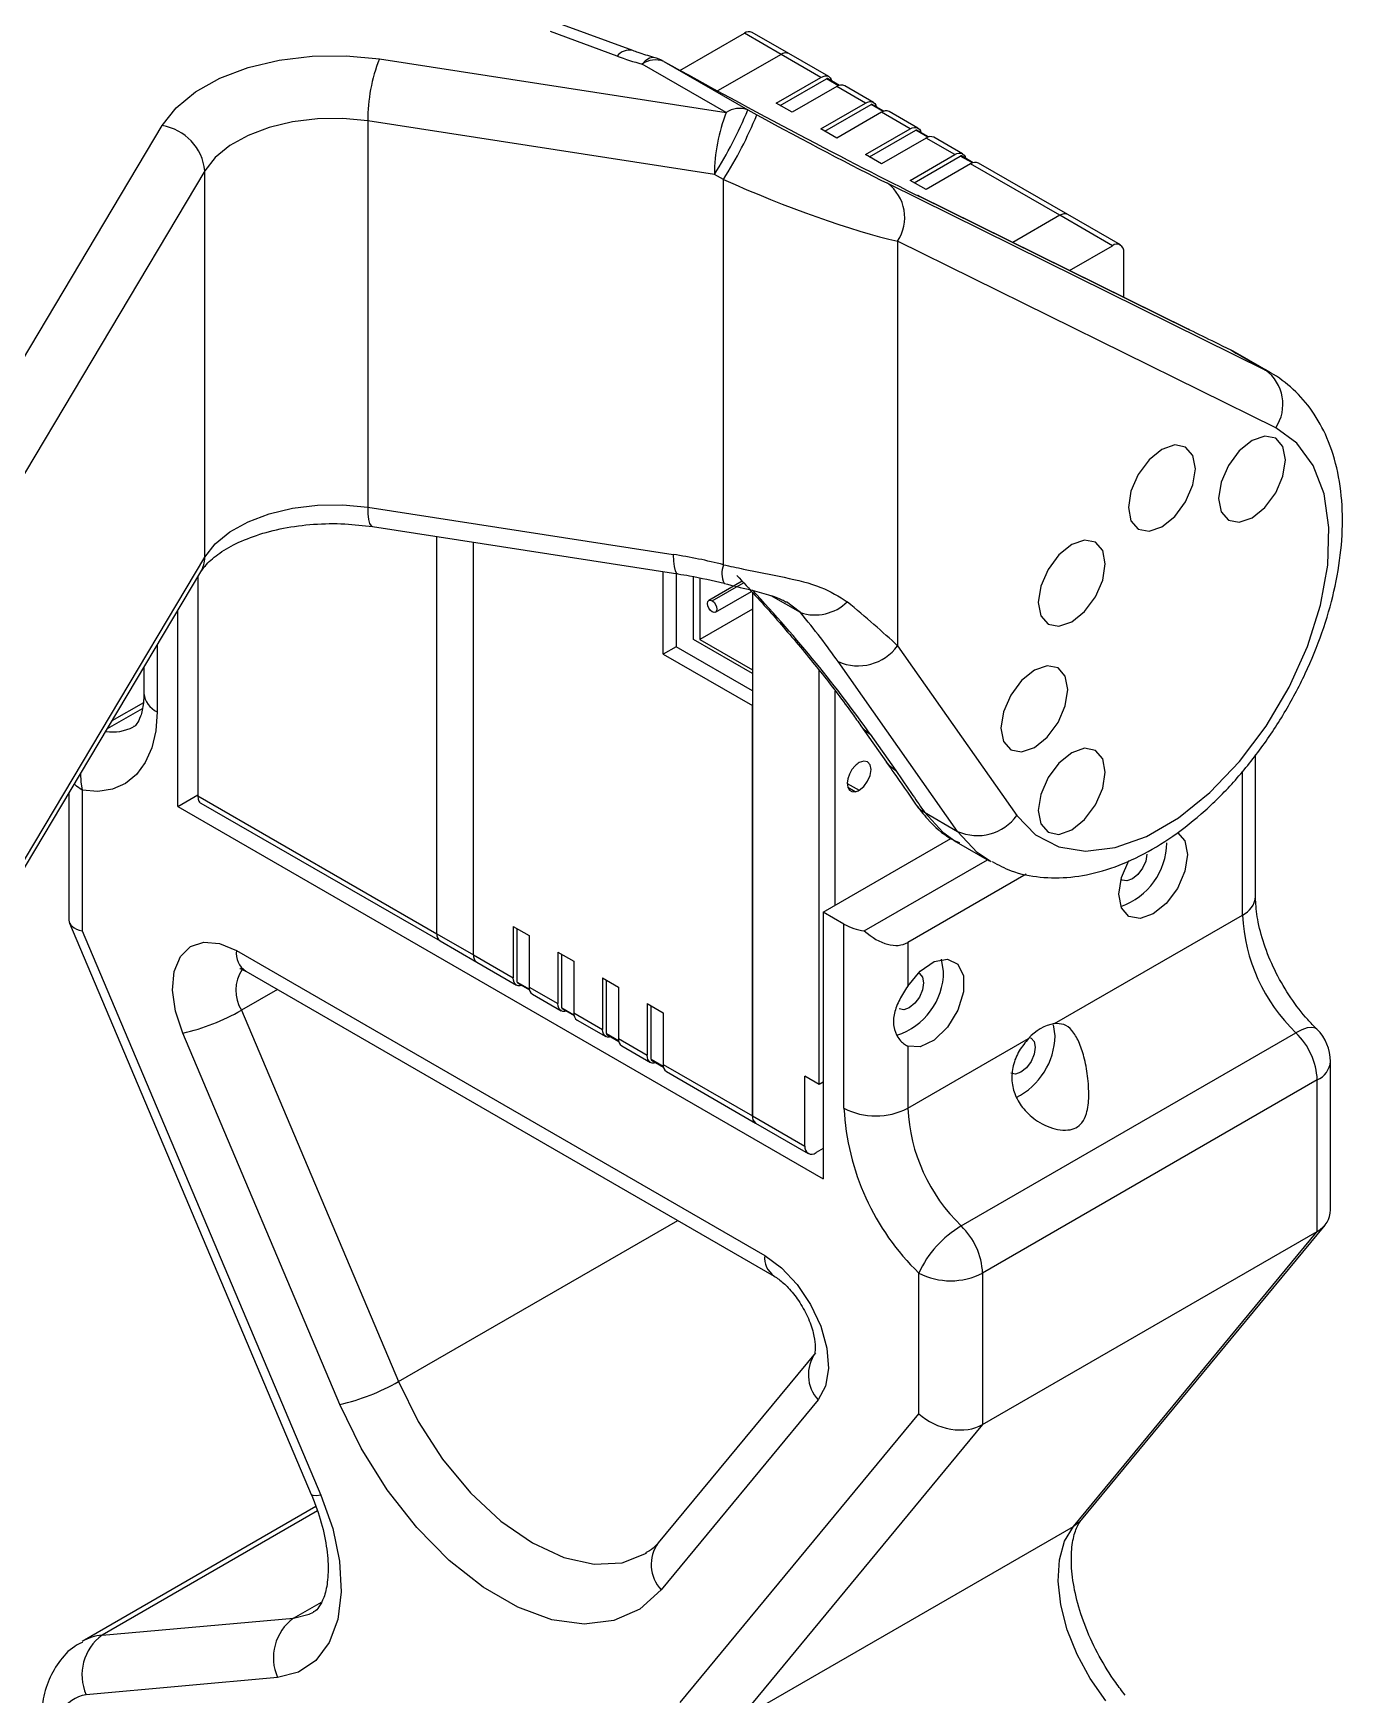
# Model space of a CAD drawing. Header units: millimetres. Extents: x 93 to 933, y 68 to 662.
# Drawn here: x 773.6 to 831.7, y 539.6 to 613.3 of the extents above; entities that cross this region are included whole.
import ezdxf

# ---------------------------------------------------------------- set-up
doc = ezdxf.new("R2010")
doc.units = ezdxf.units.MM

msp = doc.modelspace()

# ---------------------------------------------------------------- linework, layer by layer
at = {"color": 7, "linetype": 'Continuous', "lineweight": 25}
for p, q in [((800.192, 612.561), (797.077, 613.71)), ((799.499, 612.317), (796.552, 613.405)), ((802.291, 611.684), (805.147, 613.332)), ((806.773, 612.393), (805.147, 613.332)), ((807.123, 612.428), (805.497, 613.367)), ((788.953, 612.19), (804.338, 609.81)), ((806.773, 612.393), (803.961, 610.77)), ((808.541, 611.373), (806.773, 612.393)), ((808.891, 611.408), (807.123, 612.428)), ((804.338, 609.81), (800.609, 611.963)), ((801.571, 612.082), (805.3, 609.93)), ((806.561, 610.23), (808.541, 611.373)), ((806.738, 610.128), (808.789, 611.312)), ((809.248, 610.965), (807.268, 609.822)), ((809.361, 611.015), (808.839, 611.317)), ((810.521, 610.23), (809.248, 610.965)), ((810.871, 610.265), (809.598, 610.999)), ((805.3, 609.93), (805.701, 609.71)), ((807.268, 609.822), (806.561, 610.23)), ((808.541, 609.087), (810.521, 610.23)), ((808.718, 608.985), (810.769, 610.169)), ((811.341, 609.872), (810.819, 610.174)), ((766.263, 587.332), (779.317, 609.232)), ((803.82, 607.062), (788.435, 609.442)), ((788.435, 609.442), (788.435, 592.294)), ((811.228, 609.822), (809.248, 608.679)), ((812.501, 609.087), (811.228, 609.822)), ((812.851, 609.122), (811.578, 609.856)), ((809.248, 608.679), (808.541, 609.087)), ((810.521, 607.944), (812.501, 609.087)), ((810.698, 607.842), (812.749, 609.026)), ((813.208, 608.679), (811.228, 607.536)), ((813.321, 608.729), (812.799, 609.031)), ((814.481, 607.944), (813.208, 608.679)), ((814.831, 607.979), (813.558, 608.713)), ((811.228, 607.536), (810.521, 607.944)), ((812.501, 606.801), (814.481, 607.944)), ((812.678, 606.699), (814.728, 607.883)), ((815.301, 607.586), (814.778, 607.888)), ((781.209, 607.223), (768.003, 585.071)), ((781.209, 590.076), (781.209, 607.223)), ((804.221, 606.843), (803.82, 607.062)), ((815.188, 607.536), (813.208, 606.393)), ((819.148, 605.25), (815.188, 607.536)), ((819.498, 605.284), (815.538, 607.57)), ((804.221, 589.742), (804.221, 606.843)), ((811.496, 606.671), (828.271, 598.383)), ((813.208, 606.393), (812.501, 606.801)), ((824.836, 600.201), (812.843, 606.126)), ((812.919, 606.085), (812.843, 606.126)), ((824.912, 600.16), (812.919, 606.085)), ((819.148, 605.25), (817.058, 604.044)), ((821.481, 603.903), (819.148, 605.25)), ((821.831, 603.937), (819.498, 605.284)), ((811.949, 604.102), (811.949, 586.149)), ((828.723, 595.814), (811.949, 604.102)), ((819.573, 602.801), (821.481, 603.903)), ((821.976, 603.617), (821.976, 601.614)), ((824.912, 600.16), (824.836, 600.201)), ((826.987, 599.109), (826.73, 599.269)), ((826.806, 599.229), (828.271, 598.383)), ((827.044, 599.101), (826.806, 599.229)), ((828.509, 598.256), (827.044, 599.101)), ((828.271, 598.383), (828.509, 598.256)), ((788.435, 592.294), (801.991, 590.198)), ((788.647, 591.433), (802.202, 589.336)), ((791.5, 573.364), (791.5, 590.992)), ((793.126, 572.425), (793.126, 590.74)), ((768.003, 567.924), (781.209, 590.076)), ((767.844, 567.299), (781.035, 589.428)), ((801.541, 585.774), (801.541, 589.439)), ((802.114, 589.35), (802.114, 586.105)), ((780.893, 589.189), (780.893, 579.487)), ((802.885, 586.428), (802.885, 589.214)), ((803.168, 589.153), (803.168, 586.428)), ((805.045, 589.009), (803.57, 588.157)), ((803.87, 587.637), (805.464, 588.558)), ((805.501, 588.519), (805.501, 565.281)), ((805.501, 587.774), (803.168, 586.428)), ((780.009, 579.017), (780.009, 587.707)), ((805.501, 584.918), (802.885, 586.428)), ((803.168, 586.428), (805.501, 585.081)), ((802.114, 586.105), (801.541, 585.774)), ((801.541, 585.774), (805.501, 583.488)), ((805.501, 584.15), (802.114, 586.105)), ((811.949, 586.149), (817.243, 578.615)), ((778.504, 585.182), (778.504, 584.032)), ((808.471, 566.67), (808.471, 585.05)), ((814.604, 577.908), (809.31, 585.441)), ((809.178, 574.631), (809.178, 584.133)), ((778.483, 583.613), (777.089, 582.808)), ((805.501, 565.281), (805.501, 583.488)), ((810.321, 582.595), (811.452, 580.985)), ((810.733, 582.221), (811.864, 580.611)), ((827.83, 575.01), (827.83, 581.298)), ((775.767, 579.735), (775.767, 573.489)), ((775.181, 579.607), (775.181, 573.965)), ((780.009, 579.017), (780.893, 579.528)), ((780.009, 579.017), (808.647, 562.485)), ((780.893, 579.487), (791.5, 573.364)), ((781.038, 579.166), (791.645, 573.043)), ((813.14, 578.753), (814.604, 577.908)), ((808.647, 574.325), (814.312, 577.595)), ((814.545, 577.45), (816.01, 576.605)), ((814.545, 577.45), (814.644, 577.395)), ((810.463, 573.495), (815.929, 576.651)), ((817.656, 576.015), (812.395, 572.978)), ((775.206, 573.84), (785.933, 548.478)), ((808.647, 574.325), (808.647, 562.485)), ((809.567, 573.794), (808.647, 574.325)), ((809.567, 565.622), (809.567, 573.794)), ((818.909, 569.382), (827.244, 574.194)), ((775.767, 573.489), (786.361, 548.441)), ((791.5, 573.364), (793.126, 572.425)), ((791.645, 573.043), (793.271, 572.104)), ((794.894, 573.691), (795.601, 573.283)), ((794.894, 573.691), (794.894, 571.404)), ((795.071, 571.221), (795.071, 573.589)), ((795.601, 573.283), (795.601, 570.996)), ((782.607, 572.619), (806.05, 559.085)), ((793.126, 572.425), (794.894, 571.404)), ((796.874, 572.548), (797.581, 572.14)), ((796.874, 572.548), (796.874, 570.261)), ((797.051, 570.078), (797.051, 572.446)), ((812.395, 572.978), (812.395, 571.044)), ((783.021, 571.703), (806.464, 558.17)), ((793.271, 572.104), (795.039, 571.084)), ((797.581, 572.14), (797.581, 569.853)), ((813.986, 571.692), (813.897, 572.232)), ((795.092, 571.175), (795.614, 570.873)), ((795.601, 570.996), (796.874, 570.261)), ((798.854, 571.405), (799.561, 570.997)), ((798.854, 571.405), (798.854, 569.119)), ((799.031, 568.935), (799.031, 571.303)), ((799.561, 570.997), (799.561, 568.71)), ((795.746, 570.676), (797.019, 569.941)), ((800.834, 570.262), (801.541, 569.854)), ((800.834, 570.262), (800.834, 567.976)), ((801.011, 567.792), (801.011, 570.16)), ((782.833, 569.968), (789.803, 553.488)), ((797.071, 570.032), (797.594, 569.73)), ((797.581, 569.853), (798.854, 569.119)), ((797.726, 569.533), (798.999, 568.798)), ((801.541, 569.854), (801.541, 567.567)), ((818.936, 568.833), (818.864, 569.326)), ((787.201, 552.471), (780.231, 568.951)), ((799.051, 568.889), (799.574, 568.587)), ((799.561, 568.71), (800.834, 567.976)), ((812.395, 565.622), (817.76, 568.719)), ((814.769, 560.395), (829.618, 568.967)), ((799.706, 568.39), (800.979, 567.655)), ((812.395, 568.379), (812.395, 565.622)), ((801.031, 567.746), (801.554, 567.444)), ((801.541, 567.567), (805.501, 565.281)), ((801.686, 567.247), (805.646, 564.961)), ((831.153, 561.107), (831.153, 567.693)), ((808.471, 566.67), (807.834, 567.037)), ((807.834, 563.934), (807.834, 567.037)), ((808.647, 566.772), (808.471, 566.67)), ((808.647, 566.772), (808.471, 566.67)), ((830.568, 566.877), (815.718, 558.305)), ((830.568, 560.149), (830.568, 566.877)), ((805.501, 565.281), (807.834, 563.934)), ((805.646, 564.961), (807.979, 563.614)), ((808.647, 563.832), (808.329, 563.648)), ((815.718, 551.577), (830.568, 560.149)), ((819.748, 547.058), (830.568, 560.149)), ((820.101, 547.356), (830.912, 560.436)), ((812.89, 552.058), (812.89, 558.305)), ((815.718, 558.305), (815.718, 551.577)), ((808.298, 554.766), (801.328, 546.333)), ((808.425, 552.675), (801.455, 544.242)), ((802.296, 539.241), (812.89, 552.058)), ((815.718, 551.577), (804.898, 538.486)), ((786.14, 547.942), (775.772, 541.957)), ((804.898, 538.486), (819.748, 547.058)), ((776.651, 542.228), (785.145, 542.988)), ((784.438, 540.349), (775.944, 539.589))]:
    msp.add_line(p, q, dxfattribs=at)
at = {"color": 8, "linetype": 'Continuous', "lineweight": 25}
for p, q in [((809.325, 611.002), (808.789, 611.312)), ((811.305, 609.859), (810.769, 610.169)), ((813.285, 608.716), (812.749, 609.026)), ((815.265, 607.573), (814.728, 607.883)), ((803.72, 588.142), (805.107, 588.943)), ((807.633, 587.618), (806.334, 588.367)), ((807.633, 587.618), (807.011, 588.092)), ((779.09, 586.165), (779.09, 583.215)), ((778.428, 583.351), (776.88, 582.457)), ((827.244, 574.194), (827.244, 580.585)), ((809.708, 580.04), (810.238, 579.734)), ((810.062, 579.667), (809.738, 579.854)), ((784.43, 570.89), (782.833, 569.968)), ((795.071, 571.221), (795.607, 570.911)), ((797.051, 570.078), (797.587, 569.768)), ((799.031, 568.935), (799.567, 568.625)), ((801.011, 567.792), (801.547, 567.482)), ((789.803, 553.488), (802.189, 560.638)), ((786.207, 547.744), (776.651, 542.228)), ((785.145, 542.988), (786.38, 543.701))]:
    msp.add_line(p, q, dxfattribs=at)
at = {"color": 7, "linetype": 'Continuous', "lineweight": 25, "flags": 128}
for points in [[(779.317, 609.232), (779.936, 610.02), (780.798, 610.728), (781.874, 611.331), (783.126, 611.807), (784.509, 612.14), (785.976, 612.318), (787.475, 612.335), (788.953, 612.19)], [(808.541, 611.373), (808.638, 611.418), (808.731, 611.439), (808.816, 611.435), (808.891, 611.407), (808.953, 611.356), (808.999, 611.284), (809.023, 611.21)], [(810.521, 610.23), (810.618, 610.275), (810.711, 610.296), (810.796, 610.292), (810.871, 610.265), (810.933, 610.213), (810.978, 610.141), (811.003, 610.067)], [(788.435, 609.442), (787.327, 609.55), (786.203, 609.538), (785.102, 609.404), (784.065, 609.154), (783.126, 608.797), (782.319, 608.345), (781.672, 607.814), (781.209, 607.223)], [(812.501, 609.087), (812.598, 609.132), (812.69, 609.153), (812.776, 609.149), (812.851, 609.122), (812.913, 609.07), (812.958, 608.998), (812.983, 608.924)], [(814.481, 607.944), (814.578, 607.989), (814.67, 608.01), (814.756, 608.006), (814.831, 607.979), (814.893, 607.927), (814.938, 607.855), (814.963, 607.781)], [(817.243, 578.615), (818.066, 577.757), (819.093, 577.222), (820.286, 577.029), (821.603, 577.185), (822.996, 577.685), (824.413, 578.51), (825.803, 579.63), (827.115, 581.004), (828.303, 582.583), (829.321, 584.309), (830.134, 586.119), (830.711, 587.947), (831.032, 589.726), (831.085, 591.392), (830.868, 592.883), (830.389, 594.147), (829.665, 595.136), (828.723, 595.814)], [(829.158, 594.399), (829.045, 594.99), (828.723, 595.361), (828.242, 595.454), (827.673, 595.257), (827.105, 594.798), (826.623, 594.148), (826.301, 593.406), (826.188, 592.685), (826.301, 592.094), (826.623, 591.723), (827.105, 591.63), (827.673, 591.827), (828.242, 592.286), (828.723, 592.936), (829.045, 593.678), (829.158, 594.399)], [(825.158, 594.003), (825.045, 594.594), (824.723, 594.965), (824.242, 595.058), (823.673, 594.861), (823.105, 594.402), (822.623, 593.753), (822.301, 593.01), (822.188, 592.289), (822.301, 591.698), (822.623, 591.328), (823.105, 591.234), (823.673, 591.431), (824.242, 591.89), (824.723, 592.54), (825.045, 593.282), (825.158, 594.003)], [(781.209, 590.076), (781.672, 590.667), (782.319, 591.198), (783.126, 591.65), (784.065, 592.007), (785.102, 592.257), (786.203, 592.39), (787.327, 592.403), (788.435, 592.294)], [(821.158, 589.781), (821.045, 590.372), (820.723, 590.742), (820.242, 590.836), (819.673, 590.639), (819.105, 590.18), (818.623, 589.53), (818.301, 588.788), (818.188, 588.067), (818.301, 587.476), (818.623, 587.105), (819.105, 587.012), (819.673, 587.209), (820.242, 587.668), (820.723, 588.317), (821.045, 589.06), (821.158, 589.781)], [(803.72, 587.652), (803.638, 587.718), (803.57, 587.811), (803.524, 587.917), (803.507, 588.02), (803.524, 588.104), (803.57, 588.157), (803.638, 588.17), (803.72, 588.142)], [(803.72, 588.142), (803.801, 588.077), (803.87, 587.984), (803.916, 587.878), (803.932, 587.775), (803.916, 587.69), (803.87, 587.637), (803.801, 587.624), (803.72, 587.652)], [(819.501, 584.205), (819.388, 584.796), (819.066, 585.167), (818.585, 585.261), (818.016, 585.063), (817.448, 584.604), (816.966, 583.955), (816.645, 583.212), (816.532, 582.491), (816.645, 581.9), (816.966, 581.53), (817.448, 581.436), (818.016, 581.634), (818.585, 582.092), (819.066, 582.742), (819.388, 583.484), (819.501, 584.205)], [(779.09, 583.215), (779.031, 582.37), (778.856, 581.612), (778.568, 580.961), (778.175, 580.432), (777.685, 580.037), (777.112, 579.786), (776.467, 579.684), (775.767, 579.735)], [(821.158, 580.543), (821.045, 581.134), (820.723, 581.504), (820.242, 581.598), (819.673, 581.4), (819.105, 580.942), (818.623, 580.292), (818.301, 579.55), (818.188, 578.828), (818.301, 578.238), (818.623, 577.867), (819.105, 577.773), (819.673, 577.971), (820.242, 578.43), (820.723, 579.079), (821.045, 579.821), (821.158, 580.543)], [(810.062, 580.822), (809.918, 580.65), (809.805, 580.45), (809.733, 580.24), (809.708, 580.041), (809.733, 579.869), (809.805, 579.743), (809.918, 579.674), (810.062, 579.667)], [(810.238, 579.734), (810.441, 579.898), (810.613, 580.13), (810.728, 580.395), (810.769, 580.653), (810.728, 580.864), (810.613, 580.996), (810.441, 581.03), (810.238, 580.959)], [(824.359, 577.86), (824.359, 577.86), (824.689, 577.481), (824.805, 576.876), (824.689, 576.137), (824.359, 575.377), (823.866, 574.712), (823.284, 574.243)], [(823.002, 576.896), (822.953, 576.587), (822.815, 576.269), (822.609, 575.99), (822.365, 575.794), (822.122, 575.709), (821.915, 575.749), (821.86, 575.79)], [(823.284, 574.243), (822.703, 574.04), (822.209, 574.136), (821.88, 574.516), (821.764, 575.121), (821.88, 575.859), (822.209, 576.619), (822.209, 576.619)], [(780.231, 568.951), (779.91, 569.927), (779.781, 570.862), (779.853, 571.688), (780.123, 572.348), (780.57, 572.794), (781.162, 572.994), (781.858, 572.934), (782.607, 572.619)], [(812.395, 571.044), (812.944, 571.708), (813.567, 572.131), (814.159, 572.241), (814.621, 572.019), (814.873, 571.503), (814.873, 570.781), (814.621, 569.974), (814.159, 569.22), (813.567, 568.645), (812.944, 568.349), (812.395, 568.379)], [(812.853, 571.621), (812.916, 571.593), (813.054, 571.435), (813.102, 571.181)], [(795.276, 571.068), (795.2, 571.053), (795.114, 571.056), (795.039, 571.084), (794.978, 571.135), (794.932, 571.207), (794.904, 571.298), (794.894, 571.404)], [(813.102, 571.181), (813.054, 570.872), (812.916, 570.554), (812.709, 570.276), (812.466, 570.079), (812.222, 569.994), (812.016, 570.035)], [(797.256, 569.925), (797.18, 569.91), (797.094, 569.913), (797.019, 569.941), (796.957, 569.992), (796.912, 570.065), (796.884, 570.155), (796.874, 570.261)], [(799.236, 568.783), (799.159, 568.767), (799.074, 568.77), (798.999, 568.798), (798.937, 568.849), (798.892, 568.922), (798.863, 569.012), (798.854, 569.119)], [(817.803, 568.762), (817.865, 568.735), (818.003, 568.576), (818.052, 568.323)], [(801.216, 567.64), (801.139, 567.624), (801.054, 567.627), (800.979, 567.655), (800.917, 567.706), (800.871, 567.779), (800.843, 567.87), (800.834, 567.976)], [(818.052, 568.323), (818.003, 568.014), (817.865, 567.696), (817.659, 567.417), (817.415, 567.221), (817.172, 567.136), (816.965, 567.176)], [(806.05, 559.085), (806.799, 558.536), (807.495, 557.793), (808.087, 556.909), (808.534, 555.947), (808.803, 554.976), (808.876, 554.065), (808.747, 553.279), (808.425, 552.675)], [(801.455, 544.242), (800.508, 543.392), (799.359, 542.879), (798.044, 542.72), (796.608, 542.92), (795.097, 543.473), (793.56, 544.359), (792.049, 545.552), (790.613, 547.01), (789.298, 548.687), (788.149, 550.527), (787.201, 552.471)], [(786.361, 548.441), (786.881, 546.964), (787.186, 545.514), (787.263, 544.152), (787.108, 542.932), (786.729, 541.904), (786.14, 541.112), (785.366, 540.586), (784.438, 540.349)], [(821.19, 539.324), (820.494, 540.305), (819.913, 541.37), (819.471, 542.475), (819.187, 543.574), (819.071, 544.622), (819.128, 545.578), (819.357, 546.401), (819.748, 547.058)]]:
    msp.add_lwpolyline(points, dxfattribs=at)
at = {"color": 8, "linetype": 'Continuous', "lineweight": 25, "flags": 128}
for points in [[(800.609, 611.963), (800.776, 612.135), (800.937, 612.238), (801.085, 612.267), (801.138, 612.259)], [(788.435, 592.294), (788.445, 591.997), (788.474, 591.754), (788.522, 591.575), (788.587, 591.466), (788.647, 591.433)], [(801.991, 590.198), (802, 589.9), (802.03, 589.658), (802.078, 589.478), (802.142, 589.37), (802.202, 589.336)], [(810.321, 582.594), (810.48, 582.41), (810.733, 582.221)], [(775.696, 580.47), (775.703, 580.104), (775.767, 579.735)], [(811.452, 580.985), (811.612, 580.8), (811.864, 580.611)], [(775.767, 579.735), (775.518, 579.91), (775.419, 580.006)], [(813.14, 578.753), (813.946, 577.87), (814.545, 577.45)], [(816.096, 576.556), (815.474, 576.972), (814.604, 577.908)], [(830.553, 569.122), (830.482, 569.171), (830.325, 569.206), (830.124, 569.183), (829.885, 569.102), (829.618, 568.967)], [(789.803, 553.488), (790.681, 551.71), (791.76, 550.043), (792.996, 548.551), (794.342, 547.296), (795.743, 546.325), (797.143, 545.678), (798.489, 545.381), (799.725, 545.444), (800.804, 545.867), (800.808, 545.869)], [(786.361, 548.441), (786.156, 548.417), (786.014, 548.426), (785.939, 548.467), (785.933, 548.478)], [(820.101, 547.356), (820.001, 547.248), (819.748, 547.058)], [(785.145, 542.988), (785.841, 543.165), (786.024, 543.259)]]:
    msp.add_lwpolyline(points, dxfattribs=at)
at = {"color": 7, "linetype": 'Continuous', "lineweight": 25}
for centre, radius, start, end in [((805.352, 613.046), 0.352, 65.69288, 125.61758), ((796.064, 609.428), 7.63, 158.7728, 179.8941), ((804.132, 624.906), 13.415, 249.79377, 254.77402), ((801.203, 611.118), 1.032, 69.06381, 125.08644), ((800.609, 610.33), 2, 60.95395, 74.72305), ((806.979, 612.107), 0.352, 65.69288, 125.61758), ((808.818, 611.271), 0.0503, 65.68605, 125.61817), ((809.453, 610.678), 0.352, 65.69288, 125.61758), ((788.422, 616.822), 18.231, 327.6329, 337.78736), ((804.931, 608.966), 1.032, 69.06381, 125.08644), ((810.798, 610.128), 0.0503, 65.68605, 125.61817), ((811.433, 609.535), 0.352, 65.69288, 125.61758), ((778.957, 606.998), 2.263, 5.71075, 80.83402), ((811.45, 607.048), 7.63, 158.7728, 179.8941), ((788.823, 616.603), 18.231, 327.6329, 337.78736), ((812.778, 608.985), 0.0503, 65.68605, 125.61817), ((813.413, 608.392), 0.352, 65.69288, 125.61758), ((814.758, 607.842), 0.0503, 65.68605, 125.61817), ((815.393, 607.25), 0.352, 65.69288, 125.61758), ((810.374, 605.149), 1.891, 326.37758, 53.59663), ((819.353, 604.964), 0.352, 65.69288, 125.61758), ((821.675, 603.666), 0.306, 350.78596, 129.20329), ((827.149, 596.861), 1.891, 326.37758, 53.59663), ((808.279, 589.564), 2.051, 251.6281, 314.35532), ((810.192, 587.426), 2.172, 246.02796, 323.97431), ((810.689, 580.195), 0.887, 120.5441, 135.03689), ((809.962, 580.195), 0.537, 280.62981, 300.89981), ((815.487, 579.893), 2.172, 246.02796, 323.97431), ((820.876, 577.426), 3.009, 288.94014, 359.61892), ((810.824, 576.074), 2.604, 241.11116, 262.02267), ((835.057, 574.59), 7.823, 182.90421, 225.95116), ((791.833, 573.321), 0.336, 172.74417, 235.94365), ((791.843, 573.326), 0.345, 173.70115, 234.98667), ((793.469, 572.387), 0.345, 173.70115, 234.98667), ((793.459, 572.383), 0.336, 172.74417, 235.94365), ((811.002, 571.702), 2.984, 287.67672, 359.79753), ((795.121, 571.216), 0.0503, 174.37962, 234.30196), ((795.934, 570.954), 0.336, 172.74417, 235.94365), ((797.101, 570.073), 0.0503, 174.37962, 234.30196), ((778.172, 578.057), 9.335, 282.74186, 299.95286), ((797.914, 569.811), 0.336, 172.74417, 235.94365), ((819.273, 567.425), 1.99, 100.53497, 139.45966), ((799.081, 568.93), 0.0503, 174.37962, 234.30196), ((799.894, 568.668), 0.336, 172.74417, 235.94365), ((815.786, 568.908), 3.151, 296.80451, 358.63648), ((827.442, 566.718), 3.129, 2.90421, 45.95116), ((829.153, 567.693), 2, 0, 45.60756), ((801.061, 567.787), 0.0503, 174.37962, 234.30196), ((801.874, 567.525), 0.336, 172.74417, 235.94365), ((805.834, 565.239), 0.336, 172.74417, 235.94365), ((805.844, 565.244), 0.345, 173.70115, 234.98667), ((820.505, 566.176), 10.952, 182.90421, 225.95116), ((810.981, 568.351), 3.074, 242.60967, 297.39033), ((820.208, 566.018), 7.823, 182.90421, 225.95116), ((808.136, 563.885), 0.306, 170.78596, 309.20329), ((817.159, 556.357), 4.692, 120.62434, 155.48094), ((812.593, 558.146), 3.129, 2.90421, 45.95116), ((814.304, 561.034), 3.074, 242.60967, 297.39033), ((785.142, 561.576), 9.335, 282.74186, 299.95286), ((786.422, 541.231), 2.172, 126.02322, 203.97617), ((777.928, 540.472), 2.172, 126.02322, 203.97617), ((776.266, 537.86), 1.759, 100.54678, 189.25188)]:
    msp.add_arc(centre, radius, start, end, dxfattribs=at)
at = {"color": 8, "linetype": 'Continuous', "lineweight": 25}
for centre, radius, start, end in [((800.043, 611.875), 0.702, 77.84245, 140.89749), ((779.962, 590.061), 1.246, 329.42071, 0.66242), ((805.228, 589.359), 1.077, 159.18004, 204.11034), ((779.505, 584.131), 1.006, 185.6948, 245.62534), ((777.128, 584.254), 1.933, 260.67991, 298.08605), ((813.772, 579.863), 1.277, 215.9128, 240.34147), ((826.829, 575.11), 1.006, 294.37466, 354.3052), ((783.587, 572.51), 0.986, 173.70115, 234.98667), ((784.252, 570.848), 1.669, 146.1265, 211.80332), ((830.153, 567.793), 1.006, 294.37466, 354.3052), ((807.051, 558.987), 1.006, 174.38047, 234.29219), ((809.641, 553.799), 1.655, 144.33488, 222.74563), ((802.67, 545.365), 1.655, 144.21971, 222.75377), ((776.814, 540.142), 2.092, 94.46788, 120.20405)]:
    msp.add_arc(centre, radius, start, end, dxfattribs=at)
at = {"color": 7, "linetype": 'Continuous', "lineweight": 25}
for centre, major_axis, ratio, start_param, end_param in [((805.848, 610.167), (9.998, -5.363), 0.03233, 4.287801, 5.515127), ((807.254, 609.12), (5.999, -3.218), 0.03233, 4.467929, 5.515127), ((806.292, 607.367), (7.985, -3.295), 0.150573, 4.512645, 5.559843), ((801.991, 586.115), (9.631, -1.803), 0.410779, 1.414493, 1.647536), ((806.292, 589.414), (7.972, -6.095), 0.109793, 0.869143, 1.212647), ((805.067, 587.891), (-5.859, 6.406), 0.201946, 4.144312, 4.487815), ((777.181, 574.306), (1.994, 0.404), 0.393397, 3.061992, 3.84739), ((810.981, 575.427), (-1.414, 2.449), 0.577335, 2.094354, 3.141552), ((829.153, 561.447), (1.939, -0.697), 0.704432, 5.745996, 6.531394), ((814.304, 552.875), (1.939, -0.697), 0.704432, 4.175199, 5.745996)]:
    msp.add_ellipse(centre, major_axis=major_axis, ratio=ratio, start_param=start_param, end_param=end_param, dxfattribs=at)
at = {"color": 8, "linetype": 'Continuous', "lineweight": 25}
msp.add_ellipse((803.662, 586.303), major_axis=(-9.765, 10.677), ratio=0.201946, start_param=4.144312, end_param=4.744573, dxfattribs=at)
at = {"color": 7, "linetype": 'Continuous', "lineweight": 25}
for points, knots in [([(801.136, 612.259), (800.899, 612.328), (800.575, 612.422), (800.272, 612.531), (800.192, 612.561)], [0, 0, 0, 0, 0.733792, 1, 1, 1, 1]), ([(826.806, 599.229), (826.551, 599.354), (825.915, 599.668), (825.288, 599.976), (824.912, 600.16)], [0, 0, 0, 0, 0.399825, 1, 1, 1, 1]), ([(816.139, 576.57), (816.416, 576.422), (817.079, 576.066), (818.272, 575.838), (819.639, 575.834), (821.064, 576.122), (822.526, 576.689), (823.995, 577.538), (825.43, 578.645), (826.787, 579.975), (828.029, 581.488), (829.13, 583.144), (830.064, 584.904), (830.809, 586.727), (831.345, 588.573), (831.655, 590.404), (831.719, 592.181), (831.521, 593.862), (831.064, 595.338), (830.385, 596.575), (829.535, 597.556), (828.763, 598.129), (828.294, 598.373), (828.195, 598.424)], [0, 0, 0, 0, 0.0331009, 0.0791942, 0.1257777, 0.1739513, 0.2240809, 0.2757078, 0.3280009, 0.3802547, 0.4323248, 0.4842567, 0.5361648, 0.5881712, 0.6403954, 0.6929873, 0.7460637, 0.7996044, 0.8530027, 0.8993888, 0.9441876, 0.9882246, 1, 1, 1, 1]), ([(781.035, 589.428), (781.081, 589.497), (781.218, 589.707), (781.652, 590.134), (782.448, 590.636), (783.477, 591.067), (784.692, 591.387), (786.032, 591.562), (787.384, 591.588), (788.241, 591.483), (788.647, 591.433)], [0, 0, 0, 0, 0.067615, 0.203589, 0.335783, 0.468204, 0.602591, 0.738933, 0.876457, 1, 1, 1, 1]), ([(802.202, 589.336), (802.374, 589.309), (803.056, 589.199), (803.736, 589.039), (804.245, 588.919)], [0, 0, 0, 0, 0.251978, 1, 1, 1, 1]), ([(804.221, 589.742), (804.517, 589.677), (805.412, 589.482), (806.922, 589.196), (808.578, 588.811), (809.345, 588.329), (809.713, 588.098)], [0, 0, 0, 0, 0.146279, 0.442381, 0.732783, 1, 1, 1, 1]), ([(804.806, 589.268), (805.083, 588.97), (805.922, 588.073), (807.222, 586.591), (808.665, 584.834), (809.674, 583.505), (810.194, 582.774), (810.321, 582.595)], [0, 0, 0, 0, 0.121758, 0.367708, 0.631368, 0.909734, 1, 1, 1, 1]), ([(804.244, 588.92), (804.252, 588.918), (804.617, 588.813), (805.308, 588.666), (806.178, 588.432), (806.763, 588.228), (806.947, 588.122), (807.007, 588.088)], [0, 0, 0, 0, 0.0077242, 0.3717368, 0.6556594, 0.8879624, 1, 1, 1, 1]), ([(778.504, 584.032), (778.5, 583.89), (778.488, 583.481), (778.367, 582.973), (778.174, 582.652), (778.117, 582.58), (778.051, 582.562), (778.043, 582.559)], [0, 0, 0, 0, 0.140459, 0.405727, 0.673573, 0.959153, 1, 1, 1, 1]), ([(811.446, 580.986), (811.557, 580.828), (811.981, 580.228), (812.419, 579.589), (812.742, 579.117)], [0, 0, 0, 0, 0.2629157, 1, 1, 1, 1]), ([(811.864, 580.611), (812.116, 580.241), (812.537, 579.625), (812.968, 579.002), (813.14, 578.753)], [0, 0, 0, 0, 0.6001755, 1, 1, 1, 1]), ([(780.893, 579.487), (780.902, 579.419), (780.919, 579.282), (780.985, 579.177), (781.038, 579.166), (781.038, 579.166)], [0, 0, 0, 0, 0.499949, 0.999898, 1, 1, 1, 1]), ([(812.728, 579.127), (812.905, 578.9), (813.364, 578.31), (814.029, 577.707), (814.568, 577.463), (814.692, 577.407)], [0, 0, 0, 0, 0.3254818, 0.8450472, 1, 1, 1, 1]), ([(830.553, 569.122), (830.415, 569.263), (830.008, 569.679), (829.372, 570.509), (828.723, 571.608), (828.229, 572.762), (827.928, 573.857), (827.836, 574.594), (827.831, 574.94), (827.83, 575.01)], [0, 0, 0, 0, 0.090002, 0.26581, 0.443278, 0.621093, 0.797041, 0.958659, 1, 1, 1, 1]), ([(782.767, 571.816), (782.768, 571.818), (782.769, 571.823), (782.933, 571.745), (783.021, 571.703)], [0, 0, 0, 0, 0.459029, 1, 1, 1, 1]), ([(812.395, 571.044), (812.27, 570.844), (812.019, 570.445), (811.769, 569.832), (811.739, 569.241), (811.938, 568.736), (812.2, 568.471), (812.361, 568.396), (812.395, 568.379)], [0, 0, 0, 0, 0.189732, 0.378897, 0.57465, 0.757054, 0.948632, 1, 1, 1, 1]), ([(817.76, 568.719), (817.612, 568.542), (817.315, 568.187), (817.044, 567.516), (816.984, 566.825), (817.149, 566.158), (817.538, 565.535), (818.174, 564.984), (818.886, 564.674), (819.488, 564.628), (819.872, 564.733), (820.167, 564.985), (820.379, 565.455), (820.451, 566.161), (820.394, 567.031), (820.238, 567.875), (820.003, 568.589), (819.701, 569.089), (819.336, 569.372), (819.05, 569.379), (818.909, 569.382)], [0, 0, 0, 0, 0.055109, 0.11027, 0.164037, 0.21743, 0.275216, 0.342859, 0.423013, 0.462949, 0.496592, 0.53033, 0.573175, 0.640705, 0.711959, 0.779924, 0.837404, 0.895066, 0.948494, 1, 1, 1, 1]), ([(806.464, 558.17), (806.534, 558.126), (806.722, 558.009), (807.114, 557.658), (807.572, 557.086), (807.972, 556.375), (808.218, 555.669), (808.305, 555.117), (808.279, 554.758), (808.264, 554.725), (808.257, 554.709)], [0, 0, 0, 0, 0.073996, 0.199912, 0.338451, 0.486931, 0.637644, 0.764101, 0.880704, 1, 1, 1, 1]), ([(785.933, 548.478), (786.018, 548.265), (786.27, 547.637), (786.552, 546.61), (786.701, 545.49), (786.667, 544.554), (786.498, 543.861), (786.257, 543.451), (786.133, 543.306), (786.03, 543.271), (786.015, 543.265)], [0, 0, 0, 0, 0.078453, 0.230405, 0.38028, 0.527181, 0.671829, 0.817476, 0.97211, 1, 1, 1, 1]), ([(822.041, 539.571), (821.9, 539.754), (821.482, 540.294), (820.867, 541.293), (820.279, 542.545), (819.872, 543.794), (819.661, 544.958), (819.638, 545.963), (819.771, 546.738), (819.957, 547.164), (820.064, 547.307), (820.101, 547.356)], [0, 0, 0, 0, 0.065299, 0.192792, 0.320607, 0.447655, 0.572978, 0.695918, 0.816588, 0.937121, 1, 1, 1, 1]), ([(801.328, 546.333), (801.255, 546.248), (801.084, 546.051), (800.883, 545.942), (800.768, 545.88)], [0, 0, 0, 0, 0.42833, 1, 1, 1, 1]), ([(775.778, 541.914), (775.661, 541.858), (775.238, 541.656), (774.698, 541.035), (774.211, 540.154), (773.978, 539.252), (773.954, 538.645), (773.944, 538.393)], [0, 0, 0, 0, 0.093866, 0.337717, 0.576436, 0.823864, 1, 1, 1, 1])]:
    msp.add_open_spline(points, degree=3, knots=knots, dxfattribs=at)

doc.saveas('drawing.dxf')
